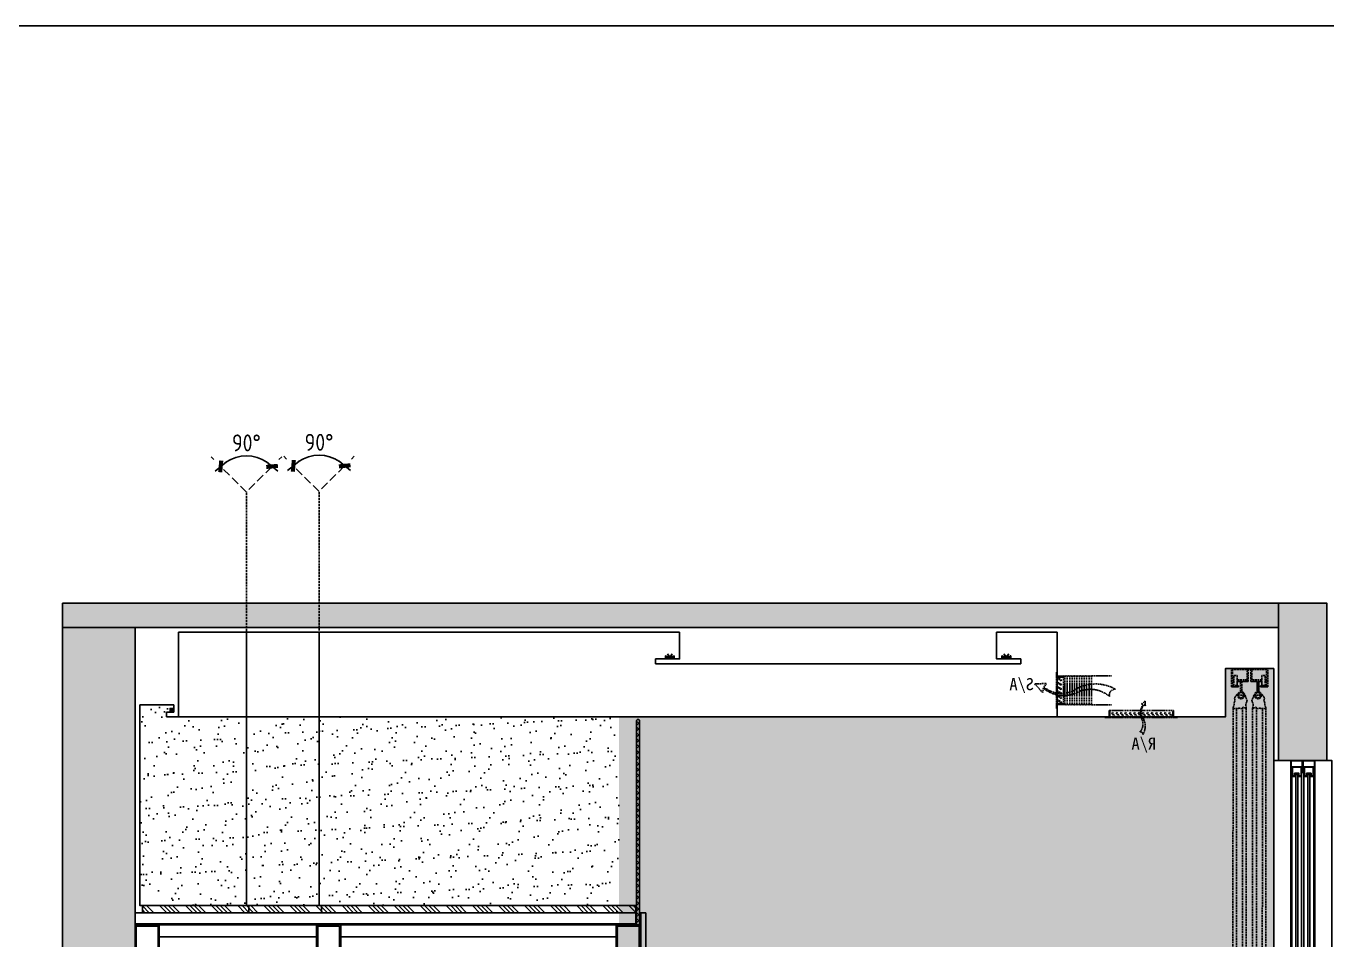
# Model space of a CAD drawing. Header units: millimetres. Extents: x -94739 to 67223, y -48947 to 34737.
# Drawn here: x -84294 to -78918, y -44950 to -41171 of the extents above; entities that cross this region are included whole.
import ezdxf

# ---------------------------------------------------------------- set-up
doc = ezdxf.new("R2010")
doc.units = ezdxf.units.MM
doc.set_wipeout_variables(frame=1)
for name, pattern in [('CENTER2', [28.575, 19.05, -3.175, 3.175, -3.175]), ('DASH', [0.35, 0.25, -0.1]), ('M-HIDDEN', [1.875, 1.25, -0.625])]:
    doc.linetypes.add(name, pattern=pattern)
doc.layers.get('Defpoints').update_dxf_attribs({"color": 250})
for name, color, linetype in [('!PboDT-填充', 250, 'Continuous'), ('!PboDT-填充(点)', 33, 'Continuous'), ('!PboDT-看线', 30, 'Continuous'), ('!PboDT-细线', 134, 'Continuous'), ('!PboEL-灯具', 22, 'Continuous'), ('DOTE', 136, 'CENTER2'), ('DT-常规填充', 250, 'Continuous'), ('DT-深灰填充', 251, 'Continuous'), ('DT-通用', 200, 'Continuous'), ('EL-DIM', 50, 'Continuous'), ('EL-通用', 200, 'Continuous'), ('TEXT', 50, 'Continuous')]:
    doc.layers.add(name, color=color, linetype=linetype)
doc.styles.add('CCD-DIM', font='archs.shx')
doc.styles.add('SYC-S', font='', dxfattribs={"width": 0.8})
doc.styles.get('SYC-S').set_extended_font_data('SimSun')
doc.dimstyles.new('CCD_DIM_40', dxfattribs={"dimscale": 40, "dimtxt": 2.5, "dimasz": 1, "dimexe": 2, "dimexo": 1.5, "dimgap": 0.6, "dimtad": 1, "dimdec": 0, "dimzin": 12, "dimdsep": 46, "dimtxsty": 'CCD-DIM', "dimblk": 'CCD_Dimension_Tick', "dimcen": 0.125, "dimclrd": 44, "dimclre": 44, "dimclrt": 50, "dimadec": 0, "dimazin": 0, "dimtfac": 1, "dimtdec": 0, "dimtix": 1, "dimtmove": 2, "dimatfit": 3, "dimldrblk": 'CCD_Leader_Dot', "dimfxl": 1, "dimtvp": 1, "dimtolj": 1, "dimtzin": 0, "dimarcsym": 0})

# ---------------------------------------------------------------- blocks, each defined once
blk = doc.blocks.new('*U155')
at = {"layer": 'DT-深灰填充'}
blk.add_hatch(color=256, dxfattribs=at).paths.add_polyline_path([(0, -100), (5025, -100), (5025, 0), (0, 0)])
at = {"layer": 'DT-通用', "color": 200, "ltscale": 10}
blk.add_lwpolyline([(0, -100), (5025, -100), (5025, 0), (0, 0)], close=True, dxfattribs=at)
blk = doc.blocks.new('*U150')
at = {"layer": 'DT-深灰填充'}
blk.add_hatch(color=256, dxfattribs=at).paths.add_polyline_path([(0, -650), (200, -650), (200, 0), (0, 0)])
at = {"layer": 'DT-通用', "color": 200, "ltscale": 10}
blk.add_lwpolyline([(0, -650), (200, -650), (200, 0), (0, 0)], close=True, dxfattribs=at)
blk = doc.blocks.new('*U158')
at = {"color": 8, "lineweight": -3}
for p, q in [((0, 2850), (0, 10)), ((100, 2850), (100, 10)), ((5, 51), (5, 2834)), ((45, 51), (45, 2834)), ((55, 51), (55, 2834)), ((95, 51), (95, 2834))]:
    blk.add_line(p, q, dxfattribs=at)
at = {"color": 136, "lineweight": -3}
for p, q in [((21, 43), (21, 2842)), ((29, 43), (29, 2842)), ((71, 43), (71, 2842)), ((79, 43), (79, 2842)), ((20, 22), (18, 22)), ((20, 16), (18, 16)), ((21, 43), (29, 43)), ((30, 22), (32, 22)), ((30, 16), (32, 16)), ((70, 22), (68, 22)), ((70, 16), (68, 16)), ((79, 43), (71, 43)), ((80, 22), (82, 22)), ((80, 16), (82, 16))]:
    blk.add_line(p, q, dxfattribs=at)
at = {"color": 4, "lineweight": -3}
for points in [[(2, 2850), (0, 2850), (0, 2900), (50, 2900), (50, 2850), (48, 2850), (48, 2898), (2, 2898), (2, 2850)], [(98, 2850), (100, 2850), (100, 2900), (50, 2900), (50, 2850), (52, 2850), (52, 2898), (98, 2898), (98, 2850)], [(50, 0), (0, 0), (0, 10), (3, 10), (3, 3), (50, 3)], [(50, 0), (100, 0), (100, 10), (97, 10), (97, 3), (50, 3)]]:
    blk.add_lwpolyline(points, dxfattribs=at)
at = {"color": 136, "lineweight": -3}
for points in [[(32, 2834), (32, 2845), (18, 2845), (18, 2834), (5, 2834), (5, 2874), (45, 2874), (45, 2834), (32, 2834)], [(68, 2834), (68, 2845), (82, 2845), (82, 2834), (95, 2834), (95, 2874), (55, 2874), (55, 2834), (68, 2834)], [(29, 2842), (21, 2842)], [(71, 2842), (79, 2842)], [(18, 11), (18, 31), (32, 31), (32, 11), (45, 11), (45, 51), (32, 51), (32, 40), (18, 40), (18, 51), (5, 51), (5, 11), (18, 11)], [(34, 49), (34, 38), (16, 38), (16, 49), (7, 49), (7, 13), (16, 13), (16, 33), (34, 33), (34, 13), (43, 13), (43, 49), (34, 49)], [(22, 11), (20, 11), (20, 27), (22, 27)], [(28, 27), (30, 27), (30, 11), (28, 11)], [(82, 11), (82, 31), (68, 31), (68, 11), (55, 11), (55, 51), (68, 51), (68, 40), (82, 40), (82, 51), (95, 51), (95, 11), (82, 11)], [(66, 49), (66, 38), (84, 38), (84, 49), (93, 49), (93, 13), (84, 13), (84, 33), (66, 33), (66, 13), (57, 13), (57, 49), (66, 49)], [(72, 27), (70, 27), (70, 11), (72, 11)], [(78, 11), (80, 11), (80, 27), (78, 27)]]:
    blk.add_lwpolyline(points, dxfattribs=at)
for points in [[(34, 2836), (34, 2847), (16, 2847), (16, 2836), (7, 2836), (7, 2872), (43, 2872), (43, 2836)], [(66, 2836), (66, 2847), (84, 2847), (84, 2836), (93, 2836), (93, 2872), (57, 2872), (57, 2836)]]:
    blk.add_lwpolyline(points, close=True, dxfattribs=at)
at = {"color": 4, "lineweight": -3}
for points in [[(23, 11, -1), (27, 11), (27, 6), (45, 6), (45, 3), (5, 3), (5, 6), (23, 6)], [(77, 11, 1), (73, 11), (73, 6), (55, 6), (55, 3), (95, 3), (95, 6), (77, 6)]]:
    blk.add_lwpolyline(points, format="xyb", close=True, dxfattribs=at)
at = {"color": 136, "lineweight": -3}
for centre, start, end in [((25, 27), 180, 0), ((25, 11), 0, 180), ((75, 27), 180, 0), ((75, 11), 0, 180)]:
    blk.add_arc(centre, 3, start, end, dxfattribs=at)
blk = doc.blocks.new('1235AGVDFGDFG')
at = {"color": 251, "linetype": 'DASH', "ltscale": 20}
for p, q in [((280, 26.9), (20, 26.9)), ((280, -3), (20, -3))]:
    blk.add_line(p, q, dxfattribs=at)
at = {"color": 136, "linetype": 'DASH', "ltscale": 20}
blk.add_lwpolyline([(133.1, 46.2), (133.7, 66), (148.7, 52.7), (141.4, 51.1, -0.292635), (148.5, -6.9, 0.303913), (155.3, -62.4, 0.514477), (143, -72.8, -0.247711), (140.8, -8.4, 0.335018), (139.7, 50.3)], format="xyb", close=True, dxfattribs=at)
at = {"color": 136, "linetype": 'M-HIDDEN', "ltscale": 20}
for points in [[(20, 26.9), (17, 26.9), (17, 0), (0, 0), (0, -3), (20, -3), (20, 26.9)], [(280, 26.9), (283, 26.9), (283, 0), (300, 0), (300, -3), (280, -3), (280, 26.9)]]:
    blk.add_lwpolyline(points, dxfattribs=at)
at = {"color": 251, "linetype": 'DASH', "ltscale": 20}
for points in [[(33.1, 18.7), (35.7, 17.2), (25.7, -0.1), (23.1, 1.4)], [(51.3, 18.7), (53.9, 17.2), (43.9, -0.1), (41.3, 1.4)], [(69.5, 18.7), (72.1, 17.2), (62.1, -0.1), (59.5, 1.4)], [(87.6, 18.7), (90.2, 17.2), (80.2, -0.1), (77.6, 1.4)], [(105.8, 18.7), (108.4, 17.2), (98.4, -0.1), (95.8, 1.4)], [(123.9, 18.7), (126.5, 17.2), (116.5, -0.1), (113.9, 1.4)], [(142.1, 18.7), (144.7, 17.2), (134.7, -0.1), (132.1, 1.4)], [(160.2, 18.7), (162.8, 17.2), (152.8, -0.1), (150.2, 1.4)], [(178.4, 18.7), (181, 17.2), (171, -0.1), (168.4, 1.4)], [(196.6, 18.7), (199.2, 17.2), (189.2, -0.1), (186.6, 1.4)], [(214.7, 18.7), (217.3, 17.2), (207.3, -0.1), (204.7, 1.4)], [(232.9, 18.7), (235.5, 17.2), (225.5, -0.1), (222.9, 1.4)], [(251, 18.7), (253.6, 17.2), (243.6, -0.1), (241, 1.4)], [(269.2, 18.7), (271.8, 17.2), (261.8, -0.1), (259.2, 1.4)]]:
    blk.add_lwpolyline(points, close=True, dxfattribs=at)
at = {"layer": 'TEXT', "color": 50, "style": 'SYC-S'}
blk.add_text('R/A', height=50, dxfattribs=at).set_placement((88.4, -135.2))
blk = doc.blocks.new('*U156')
at = {"color": 3}
blk.add_lwpolyline([(0, 1160), (0, 30), (-10, 30), (-10, 0)], dxfattribs=at)
blk = doc.blocks.new('*U157')
at = {"color": 3}
blk.add_lwpolyline([(0, 860), (0, 30), (-10, 30), (-10, 0)], dxfattribs=at)
blk = doc.blocks.new('*U144')
for p, q in [((-6, -13), (6, -13)), ((-6, -15), (6, -15)), ((-4.5, -7.2), (4.5, -7.2)), ((0, -11.8), (0, -2.7))]:
    blk.add_line(p, q)
blk.add_lwpolyline([(-7.5, -15), (-7.5, 0), (7.5, 0), (7.5, -15), (6, -15), (6, -1.5), (-6, -1.5), (-6, -15)], close=True)
blk.add_circle((0, -7.2), 2.7)
blk = doc.blocks.new('*U149')
at = {"layer": 'DT-常规填充'}
h = blk.add_hatch(dxfattribs=at)
h.set_pattern_fill('钢筋混凝土', color=256, scale=10, style=0, pattern_type=2)
h.set_pattern_definition([(45, (-189099.607, 178096.64), (-35.355339, 35.355339), []), (50, (-189099.61, 178096.64), (71.726018, -6.275213), [7.5, -82.5]), (355, (-189099.61, 178096.64), (-13.875133, 75.219213), [6, -66]), (100.4514, (-189093.63, 178096.12), (57.850938, 68.943954), [6.37402, -70.114211]), (46.1842, (-189099.61, 178116.64), (106.724105, -16.5519), [11.25, -123.75]), (96.6356, (-189090.71, 178115.26), (93.46627, 97.411787), [9.56103, -105.1713]), (351.1842, (-189099.61, 178116.64), (93.466195, 97.41186), [9, -99]), (21, (-189089.61, 178111.64), (59.690705, -40.261889), [7.5, -82.5]), (326, (-189089.61, 178111.64), (24.331533, 72.515005), [6, -66]), (71.4514, (-189084.63, 178108.29), (84.022263, 32.25305), [6.37402, -70.114211]), (37.5, (-189099.607, 178096.642), (1.2159855, 33.2893854), [0.5, -65.2, 0.5, -67, 0.5, -66.25]), (7.5, (-189099.607, 178096.642), (26.3069537, 39.441171), [0.5, -38.2, 0.5, -63.7, 0.5, -25.25]), (327.5, (-189121.907, 178096.642), (53.3822436, -2.2554872), [0.5, -25, 0.5, -78, 0.5, -103.5]), (317.5, (-189131.907, 178096.64), (58.318617, 10.010498), [0.5, -32.5, 0.5, -51.8, 0.5, -73.5])])
h.paths.add_polyline_path([(-3500, 300), (0, 300), (0, 0), (-3500, 0)])
at = {"layer": 'DT-通用', "color": 200, "ltscale": 10}
blk.add_lwpolyline([(-3500, 300), (0, 300), (0, 0), (-3500, 0)], close=True, dxfattribs=at)
blk = doc.blocks.new('A$C380676EE')
at = {"color": 16}
for p, q in [((-9, 0), (-9, 6)), ((-9, 6), (-8, 6)), ((9, 0), (-9, 0)), ((8, 1), (-8, 1)), ((8, 6), (9, 6)), ((9, 6), (9, 0))]:
    blk.add_line(p, q, dxfattribs=at)
at = {"color": 8}
for p, q in [((-1.9, 6.1), (-4.9, 10.6)), ((1.9, 6.1), (4.9, 10.6))]:
    blk.add_line(p, q, dxfattribs=at)
at = {"color": 16}
for points in [[(-8, 6), (-7.5, 4.5), (-8, 4.5), (-8, 3.5), (-7.5, 3.5), (-7.5, 2.5), (-8, 2.5), (-8, 1)], [(8, 6), (7.5, 4.5), (8, 4.5), (8, 3.5), (7.5, 3.5), (7.5, 2.5), (8, 2.5), (8, 1)]]:
    blk.add_lwpolyline(points, dxfattribs=at)
at = {"color": 8}
for points in [[(8, 4.5), (-8, 4.5), (-8, 3.5), (8, 3.5)], [(5, 5.5), (-5, 5.5), (-5, 4.5), (5, 4.5)]]:
    blk.add_lwpolyline(points, close=True, dxfattribs=at)
blk = doc.blocks.new('海龙_07245003')
h = blk.add_hatch()
h.set_pattern_fill('ANSI32', color=250, scale=5, style=0)
h.set_pattern_definition([(45, (43918.13, 180120.193), (-33.67596, 33.67596), []), (45, (43940.58, 180120.193), (-33.67596, 33.67596), [])])
h.paths.add_polyline_path([(-45, 45), (45, 45), (45, -45), (-45, -45)], flags=16)
h.paths.add_polyline_path([(-50, 50), (50, 50), (50, -50), (-50, -50)])
at = {"color": 251}
for points in [[(-50, 50), (50, 50), (50, -50), (-50, -50)], [(-45, 45), (45, 45), (45, -45), (-45, -45)]]:
    blk.add_lwpolyline(points, close=True, dxfattribs=at)
blk = doc.blocks.new('海龙_08146249')
at = {"color": 3}
blk.add_line((2544.5, -321.9, 1.3), (2570, -321.9, 1.3), dxfattribs=at)
at = {"color": 3, "elevation": 1.3}
for points in [[(2550, -321.8), (2550, -471.9), (459.9, -471.9)], [(2570, -321.9), (2570, -491.9), (459.9, -491.9)]]:
    blk.add_lwpolyline(points, dxfattribs=at)
at = {"color": 160, "ltscale": 20, "elevation": 1.3}
blk.add_lwpolyline([(2532.5, -321.9), (459.9, -321.9)], dxfattribs=at)
at = {"color": 251, "elevation": 1.3}
blk.add_lwpolyline([(2529, -366.9), (459.9, -366.9)], dxfattribs=at)
for points in [[(1210, -421.9), (559.9, -421.9), (559.9, -371.9), (1210, -371.9)], [(2448, -421.9), (1310, -421.9), (1310, -371.9), (2448, -371.9)]]:
    blk.add_lwpolyline(points, close=True, dxfattribs=at)
at = {"xscale": -1}
for p in [(509.9, -421.9, 1.3), (1260, -421.9, 1.3), (2498, -421.9, 1.3)]:
    blk.add_blockref('海龙_07245003', p, dxfattribs=at)
blk = doc.blocks.new('海龙_06251419')
at = {"layer": '!PboDT-填充'}
h = blk.add_hatch(dxfattribs=at)
h.set_pattern_fill('ANSI34', color=250, scale=0.5)
h.set_pattern_definition([(45, (-644.18, -282.5), (-6.73519, 6.73519), []), (45, (-641.935, -282.5), (-6.73519, 6.73519), []), (45, (-639.69, -282.5), (-6.73519, 6.73519), []), (45, (-637.4445, -282.5), (-6.73519, 6.73519), [])])
h.paths.add_polyline_path([(-9.5, -227.5), (-7.5, -227.5), (-7.5, -280.5), (7.5, -280.5), (7.5, -227.5), (9.5, -227.5), (9.5, -282.5), (-9.5, -282.5)])
h = blk.add_hatch(dxfattribs=at)
h.set_pattern_fill('AR-SAND', color=250, scale=0.05)
h.set_pattern_definition([(37.5, (-647.6797, -223.5378), (-0.0800016, 2.447066), [0, -1.9304, 0, -2.159, 0, -2.06375]), (7.5, (-647.6797, -223.5378), (2.247616, 3.584126), [0, -1.0414, 0, -1.7399, 0, -0.66675]), (327.5, (-649.2418, -223.5378), (3.954962, 0.007186), [0, -0.635, 0, -2.286, 0, -2.9845]), (317.5, (-649.2418, -223.5378), (3.817782, 1.114647), [0, -0.3175, 0, -1.4986, 0, -1.7145])])
edge = h.paths.add_edge_path()
edge.add_arc((-8.5, -223.2), 2.55, 293.6044, 351.5627)
edge.add_line((-6, -223.5), (-6, -279))
edge.add_line((-6, -279), (6, -279))
edge.add_line((6, -279), (6, -225.5))
edge.add_arc((8.5, -225.2), 2.55, 188.4373, 246.4762)
edge.add_line((7.5, -227.5), (7.5, -280.5))
edge.add_line((7.5, -280.5), (-7.5, -280.5))
edge.add_line((-7.5, -280.5), (-7.5, -225.5))
at = {"layer": '!PboDT-填充(点)'}
h = blk.add_hatch(dxfattribs=at)
h.set_pattern_fill('!PYH_GALSSC', color=251, scale=12, angle=270, style=0, pattern_type=2)
h.set_pattern_definition([(315, (6, 357.5), (11.9999, 11.9999), []), (45, (6, 357.5), (-11.9999, 11.9999), [])])
edge = h.paths.add_edge_path()
edge.add_arc((1, 567.5), 5, 0, 90)
edge.add_line((1, 572.5), (-1, 572.5))
edge.add_arc((-1, 567.5), 5, 90, 180)
edge.add_line((-6, 567.5), (-6, -279))
edge.add_line((-6, -279), (6, -279))
edge.add_line((6, -279), (6, 567.5))
at = {"layer": '!PboDT-看线', "color": 136}
blk.add_line((6, -279), (-6, -279), dxfattribs=at)
blk.add_lwpolyline([(6, -279), (6, 567.5, 0.414214), (1, 572.5), (-1, 572.5, 0.414214), (-6, 567.5), (-6, -279)], format="xyb", dxfattribs=at)
at = {"layer": '!PboDT-细线'}
blk.add_lwpolyline([(7.5, -227.5), (7.5, -280.5), (-7.5, -280.5), (-7.5, -227.5), (-9.5, -227.5), (-9.5, -282.5), (9.5, -282.5), (9.5, -227.5)], close=True, dxfattribs=at)
blk.add_lwpolyline([(7.5, -227.5), (7.5, -280.5), (-7.5, -280.5), (-7.5, -227.5), (-9.5, -227.5), (-9.5, -282.5), (9.5, -282.5), (9.5, -227.5)], close=True, dxfattribs=at)
for centre, start, end in [((-8.5, -225.2), 293.5238, 351.5627), ((-8.5, -225.2), 293.5238, 351.5627), ((8.5, -225.2), 188.4373, 246.4762), ((8.5, -225.2), 188.4373, 246.4762)]:
    blk.add_arc(centre, 2.55, start, end, dxfattribs=at)
blk = doc.blocks.new('*U369')
h = blk.add_hatch()
h.set_pattern_fill('ANSI34', color=250, scale=4, angle=180)
h.set_pattern_definition([(225, (9511.79, 34955.12), (53.88154, -53.88154), []), (225, (9493.83, 34955.12), (53.88154, -53.88154), []), (225, (9475.87, 34955.12), (53.88154, -53.88154), []), (225, (9457.91, 34955.12), (53.88154, -53.88154), [])])
h.paths.add_polyline_path([(0, 30), (2039, 30), (2039, 0), (0, 0)])
at = {"color": 136}
blk.add_line((0, 30), (2039, 30), dxfattribs=at)
at = {"layer": 'DT-通用', "color": 250, "ltscale": 10}
blk.add_lwpolyline([(0, 30), (2039, 30), (2039, 0), (0, 0)], close=True, dxfattribs=at)
blk = doc.blocks.new('*U88')
at = {"color": 251, "linetype": 'DASH', "ltscale": 30, "extrusion": (0, 0, -1)}
for p, q in [((-2150558.4, 126995.7), (-2150558.4, 127071.3)), ((-2150528.4, 126995.7), (-2150558.4, 126995.7)), ((-2150521.4, 127017.9), (-2150534.7, 127017.9)), ((-2150534.7, 127017.9), (-2150534.7, 127000.1)), ((-2150534.7, 127000.1), (-2150528.4, 127000.1)), ((-2150528.4, 127000.1), (-2150528.4, 126995.7)), ((-2150521.4, 126975.4), (-2150521.4, 127017.9)), ((-2150515.3, 127017.9), (-2150515.3, 126975.4)), ((-2150488.6, 127017.9), (-2150515.3, 127017.9)), ((-2150451.4, 127017.9), (-2150478.6, 127017.9)), ((-2150451.4, 126975.4), (-2150451.4, 127017.9)), ((-2150432.5, 127017.9), (-2150445.3, 127017.9)), ((-2150445.3, 127017.9), (-2150445.3, 126975.4)), ((-2150438.4, 126995.7), (-2150438.4, 127000.1)), ((-2150438.4, 127000.1), (-2150432.5, 127000.1)), ((-2150408.4, 126995.7), (-2150438.4, 126995.7)), ((-2150432.5, 127000.1), (-2150432.5, 127017.9))]:
    blk.add_line(p, q, dxfattribs=at)
at = {"color": 251, "linetype": 'DASH', "ltscale": 30}
for p, q in [((-2150558.4, 127071.3), (-2150408.4, 127071.3)), ((-2150412.8, 127066.8), (-2150553.9, 127066.8)), ((-2150553.9, 127066.8), (-2150553.9, 127000.1)), ((-2150548.2, 127001.1), (-2150548.2, 127043.2)), ((-2150548.2, 127043.2), (-2150534.7, 127043.2)), ((-2150534.7, 127043.2), (-2150534.7, 127001.1)), ((-2150493.6, 127024.3), (-2150493.6, 127066.8)), ((-2150488.6, 127017.9), (-2150488.6, 127066.8)), ((-2150478.6, 127017.9), (-2150478.6, 127066.8)), ((-2150473.6, 127024.3), (-2150473.6, 127066.8)), ((-2150419.1, 127043.2), (-2150432.5, 127043.2)), ((-2150432.5, 127043.2), (-2150432.5, 127001.1)), ((-2150419.1, 127001.1), (-2150419.1, 127043.2)), ((-2150412.8, 127000.1), (-2150412.8, 127066.8)), ((-2150408.4, 126995.7), (-2150408.4, 127071.3)), ((-2150558.4, 126995.7), (-2150528.4, 126995.7)), ((-2150553.9, 127000.1), (-2150528.4, 127000.1)), ((-2150548.2, 127024.3), (-2150551.2, 127024.3)), ((-2150551.2, 127024.3), (-2150551.2, 127017.9)), ((-2150551.2, 127017.9), (-2150548.2, 127017.9)), ((-2150534.7, 127001.1), (-2150548.2, 127001.1)), ((-2150531.3, 127024.3), (-2150534.7, 127024.3)), ((-2150534.7, 127017.9), (-2150531.3, 127017.9)), ((-2150531.3, 127017.9), (-2150531.3, 127024.3)), ((-2150493.6, 127024.3), (-2150531.3, 127024.3)), ((-2150531.3, 127017.9), (-2150488.6, 127017.9)), ((-2150528.4, 127000.1), (-2150528.4, 126995.7)), ((-2150521.4, 126975.4), (-2150521.4, 127017.9)), ((-2150515.3, 127017.9), (-2150515.3, 126975.4)), ((-2150478.6, 127017.9), (-2150435.9, 127017.9)), ((-2150432.5, 127024.3), (-2150473.6, 127024.3)), ((-2150451.4, 127017.9), (-2150451.4, 126975.4)), ((-2150445.3, 126975.4), (-2150445.3, 127017.9)), ((-2150438.4, 127000.1), (-2150438.4, 126995.7)), ((-2150438.4, 127000.1), (-2150412.8, 127000.1)), ((-2150438.4, 126995.7), (-2150408.4, 126995.7)), ((-2150435.9, 127017.9), (-2150435.9, 127024.3)), ((-2150435.9, 127024.3), (-2150432.5, 127024.3)), ((-2150432.5, 127017.9), (-2150435.9, 127017.9)), ((-2150432.5, 127001.1), (-2150419.1, 127001.1)), ((-2150419.1, 127024.3), (-2150416, 127024.3)), ((-2150416, 127017.9), (-2150419.1, 127017.9)), ((-2150416, 127024.3), (-2150416, 127017.9)), ((-2150551.3, 126908.6), (-2150554.1, 123804.6)), ((-2150538.9, 123818.6), (-2150537.2, 126906.2)), ((-2150514.2, 123814.8), (-2150512.6, 126904.6)), ((-2150496.8, 126906.9), (-2150497.7, 123794.6)), ((-2150470.5, 126906.9), (-2150473, 123794.6)), ((-2150456.5, 123814.8), (-2150454.7, 126904.6)), ((-2150431.8, 123818.6), (-2150430.1, 126906.2)), ((-2150415.9, 126908.6), (-2150416.6, 123804.6))]:
    blk.add_line(p, q, dxfattribs=at)
for centre, radius in [((-2150518.4, 126961.1), 14.6), ((-2150448.4, 126961.1), 14.6), ((-2150518.4, 126961.1), 10.9), ((-2150448.4, 126961.1), 10.9)]:
    blk.add_circle(centre, radius, dxfattribs=at)
for points, knots in [([(-2150494.8, 126934.8), (-2150494.8, 126934.8), (-2150494.8, 126934.8), (-2150494.8, 126934.8), (-2150492.6, 126940.3), (-2150498.9, 126948.6), (-2150501.6, 126966.2), (-2150509, 126962.2), (-2150513.1, 126959.5), (-2150518.9, 126961.9), (-2150525.2, 126961), (-2150533.4, 126968.1), (-2150540.7, 126957.3), (-2150545.1, 126950.5), (-2150545.1, 126945.3), (-2150542, 126938.7), (-2150548.4, 126929.9), (-2150546, 126919.1), (-2150555.5, 126903.7), (-2150544, 126906.7), (-2150538, 126906.6), (-2150531.6, 126905), (-2150523.6, 126910.4), (-2150508.6, 126899.9), (-2150513.1, 126917.2), (-2150493.5, 126900.3), (-2150500.8, 126921.1), (-2150497.3, 126928.4), (-2150494.8, 126934.8)], [0, 0, 0, 0, 1.835278, 3.670556, 7.341111, 14.682223, 25.969426, 29.328329, 33.21309, 37.68712, 43.616958, 48.745894, 60.873923, 66.038543, 69.713647, 73.170756, 83.783763, 91.674972, 103.205928, 109.372101, 112.792567, 119.300362, 124.280225, 136.669425, 140.771132, 152.776603, 159.432608, 176.570694, 176.570694, 176.570694, 176.570694]), ([(-2150472.5, 126934.8), (-2150472.5, 126934.8), (-2150472.5, 126934.8), (-2150472.5, 126934.8), (-2150474.6, 126940.3), (-2150468.4, 126948.6), (-2150465.6, 126966.2), (-2150458.2, 126962.2), (-2150454.2, 126959.5), (-2150448.4, 126961.9), (-2150442.1, 126961), (-2150433.8, 126968.1), (-2150426.5, 126957.3), (-2150422.2, 126950.5), (-2150422.1, 126945.3), (-2150425.3, 126938.7), (-2150418.9, 126929.9), (-2150421.2, 126919.1), (-2150411.8, 126903.7), (-2150423.2, 126906.7), (-2150429.2, 126906.6), (-2150435.6, 126905), (-2150443.7, 126910.4), (-2150458.6, 126899.9), (-2150454.1, 126917.2), (-2150473.8, 126900.3), (-2150466.5, 126921.1), (-2150470, 126928.4), (-2150472.5, 126934.8)], [0, 0, 0, 0, 1.835278, 3.670556, 7.341111, 14.682223, 25.969426, 29.328329, 33.21309, 37.68712, 43.616958, 48.745894, 60.873923, 66.038543, 69.713647, 73.170756, 83.783763, 91.674972, 103.205928, 109.372101, 112.792567, 119.300362, 124.280225, 136.669425, 140.771132, 152.776603, 159.432608, 176.570694, 176.570694, 176.570694, 176.570694]), ([(-2150554.1, 123804.6), (-2150550, 123802.8), (-2150542.5, 123798.8), (-2150538.4, 123811.1), (-2150540.8, 123824.3), (-2150505.1, 123820), (-2150520.3, 123799), (-2150503, 123792.2), (-2150498.3, 123794.2), (-2150497.7, 123794.6)], [51.80162, 51.80162, 51.80162, 51.80162, 59.441754, 69.830235, 72.869672, 89.999661, 102.77987, 113.66008, 115.571995, 115.571995, 115.571995, 115.571995]), ([(-2150416.6, 123804.6), (-2150420.7, 123802.8), (-2150428.1, 123798.8), (-2150432.3, 123811.1), (-2150429.9, 123824.3), (-2150465.6, 123820), (-2150450.3, 123799), (-2150467.6, 123792.2), (-2150472.3, 123794.2), (-2150473, 123794.6)], [51.80162, 51.80162, 51.80162, 51.80162, 59.441754, 69.830235, 72.869672, 89.999661, 102.77987, 113.66008, 115.571995, 115.571995, 115.571995, 115.571995])]:
    blk.add_open_spline(points, degree=3, knots=knots, dxfattribs=at)
blk = doc.blocks.new('CCD_Dimension_Tick')
at = {"color": 0, "linetype": 'ByBlock'}
for p, q in [((-1.09, 0), (0, 0)), ((0, 0), (1.09, 0))]:
    blk.add_line(p, q, dxfattribs=at)
at = {"color": 0, "linetype": 'Continuous', "const_width": 0.608}
blk.add_lwpolyline([(-0.61, -0.61), (0.61, 0.61)], dxfattribs=at)
blk = doc.blocks.new('*D287')
at = {"layer": 'Defpoints', "color": 0, "linetype": 'ByBlock', "transparency": 16777216}
for p in [(55.5, 207.1), (-149.3, 149.3, 0), (149.3, 149.3, 0), (0, 0, 0), (0, 0, 0)]:
    blk.add_point(p, dxfattribs=at)
at = {"layer": 'EL-DIM', "color": 44, "lineweight": -2, "transparency": 16777216}
for p, q in [((-191.8, 191.8), (-208.2, 208.2)), ((191.8, 191.8), (208.2, 208.2))]:
    blk.add_line(p, q, dxfattribs=at)
blk.add_arc((0, 0), 214.4, 55.70538, 124.29462, dxfattribs=at)
at = {"layer": 'EL-DIM', "color": 44, "linetype": 'ByBlock', "lineweight": -2, "transparency": 16777216, "xscale": 40, "yscale": 40, "zscale": 40}
for p, rotation in [((-151.6, 151.6), 219.6473101092126), ((151.6, 151.6), 320.3526898907928)]:
    blk.add_blockref('CCD_Dimension_Tick', p, dxfattribs=dict(at, rotation=rotation))
at = {"layer": 'EL-DIM', "color": 50, "linetype": 'ByBlock', "transparency": 16777216, "insert": (0, 290.5), "char_height": 100, "attachment_point": 5, "style": 'CCD-DIM'}
blk.add_mtext('\\A1;90°', dxfattribs=at)
blk = doc.blocks.new('CCD_Leader_Dot')
at = {"color": 0, "linetype": 'ByBlock'}
blk.add_line((-5, 0), (-10, 0), dxfattribs=at)
at = {"color": 0, "linetype": 'ByBlock', "const_width": 5}
blk.add_lwpolyline([(-2.5, 0, 1), (2.5, 0, 1)], format="xyb", close=True, dxfattribs=at)
blk = doc.blocks.new('*D289')
at = {"layer": 'Defpoints', "color": 0, "linetype": 'ByBlock', "transparency": 16777216}
for p in [(55.5, 207.1), (-149.3, 149.3, 0), (149.3, 149.3, 0), (0, 0, 0), (0, 0, 0)]:
    blk.add_point(p, dxfattribs=at)
at = {"layer": 'EL-DIM', "color": 44, "lineweight": -2, "transparency": 16777216}
for p, q in [((-191.8, 191.8), (-208.2, 208.2)), ((191.8, 191.8), (208.2, 208.2))]:
    blk.add_line(p, q, dxfattribs=at)
blk.add_arc((0, 0), 214.4, 55.70538, 124.29462, dxfattribs=at)
at = {"layer": 'EL-DIM', "color": 44, "linetype": 'ByBlock', "lineweight": -2, "transparency": 16777216, "xscale": 40, "yscale": 40, "zscale": 40}
for p, rotation in [((-151.6, 151.6), 219.6473101092126), ((151.6, 151.6), 320.3526898907928)]:
    blk.add_blockref('CCD_Dimension_Tick', p, dxfattribs=dict(at, rotation=rotation))
at = {"layer": 'EL-DIM', "color": 50, "linetype": 'ByBlock', "transparency": 16777216, "insert": (0, 290.5), "char_height": 100, "attachment_point": 5, "style": 'CCD-DIM'}
blk.add_mtext('\\A1;90°', dxfattribs=at)
blk = doc.blocks.new('*U89')
at = {"color": 50, "style": 'SYC-S'}
blk.add_text('S/A', height=50, dxfattribs=at).set_placement((146.3, 25.5))
at = {"linetype": 'DASH', "ltscale": 20}
blk.add_wipeout([(54, -50), (51, -50), (51, -33), (23.9, -33), (21.4, -35.5), (18.9, -33), (16.5, -35.5), (14, -33), (11.5, -35.5), (9, -33), (6.5, -35.5), (4, -33), (1.5, -35.5), (-1, -33), (-3.5, -35.5), (-6, -33), (-8.5, -35.5), (-11, -33), (-13.5, -35.5), (-16, -33), (-18.5, -35.5), (-21, -33), (-23.5, -35.5), (-26, -33), (-28.5, -35.5), (-31, -33), (-33.5, -35.5), (-36, -33), (-38.5, -35.5), (-41, -33), (-43.5, -35.5), (-46, -33), (-48.5, -35.5), (-51, -33), (-53.5, -35.5), (-56, -33), (-58.5, -35.5), (-61, -33), (-63.5, -35.5), (-66, -33), (-68.5, -35.5), (-71, -33), (-73.5, -35.5), (-76, -33), (-78.5, -35.5), (-81, -33), (-83.5, -35.5), (-86, -33), (-88.5, -35.5), (-91, -33), (-91, -33), (-90.9, 83), (-90.9, 83), (-88.4, 85.5), (-85.9, 83), (-83.4, 85.5), (-80.9, 83), (-78.5, 85.5), (-76, 83), (-73.5, 85.5), (-71, 83), (-68.5, 85.5), (-66, 83), (-63.5, 85.5), (-61, 83), (-58.5, 85.5), (-56, 83), (-53.5, 85.5), (-51, 83), (-48.5, 85.5), (-46, 83), (-43.5, 85.5), (-41, 83), (-38.5, 85.5), (-36, 83), (-33.5, 85.5), (-31, 83), (-28.5, 85.5), (-26, 83), (-23.5, 85.5), (-21, 83), (-18.5, 85.5), (-16, 83), (-13.5, 85.5), (-11, 83), (-8.5, 85.5), (-6, 83), (-3.5, 85.5), (-1, 83), (1.5, 85.5), (4, 83), (6.5, 85.5), (9, 83), (11.5, 85.5), (14, 83), (16.5, 85.5), (19, 83), (21.5, 85.5), (24, 83), (51, 83), (51, 100), (54, 100)], dxfattribs=at)
at = {"color": 251, "linetype": 'DASH', "ltscale": 20}
for p, q in [((-93.4, 85.5), (-173.2, 85.5)), ((-93.4, 85.5), (-90.9, 83)), ((-91, -33), (-90.9, 83)), ((-88.4, 85.5), (-90.9, 83)), ((-88.4, 85.5), (-85.9, 83)), ((-83.4, 85.5), (-85.9, 83)), ((-83.4, 85.5), (-80.9, 83)), ((-81, -33), (-80.9, 83)), ((-78.5, 85.5), (-80.9, 83)), ((-78.5, 85.5), (-76, 83)), ((-73.5, 85.5), (-76, 83)), ((-73.5, 85.5), (-71, 83)), ((-68.5, 85.5), (-71, 83)), ((-71, -33), (-71, 83)), ((-68.5, 85.5), (-66, 83)), ((-63.5, 85.5), (-66, 83)), ((-63.5, 85.5), (-61, 83)), ((-58.5, 85.5), (-61, 83)), ((-61, -33), (-61, 83)), ((-58.5, 85.5), (-56, 83)), ((-53.5, 85.5), (-56, 83)), ((-53.5, 85.5), (-51, 83)), ((-48.5, 85.5), (-51, 83)), ((-51, -33), (-51, 83)), ((-48.5, 85.5), (-46, 83)), ((-43.5, 85.5), (-46, 83)), ((-43.5, 85.5), (-41, 83)), ((-38.5, 85.5), (-41, 83)), ((-41, -33), (-41, 83)), ((-38.5, 85.5), (-36, 83)), ((-33.5, 85.5), (-36, 83)), ((-33.5, 85.5), (-31, 83)), ((-28.5, 85.5), (-31, 83)), ((-31, -33), (-31, 83)), ((-28.5, 85.5), (-26, 83)), ((-23.5, 85.5), (-26, 83)), ((-23.5, 85.5), (-21, 83)), ((-18.5, 85.5), (-21, 83)), ((-21, -33), (-21, 83)), ((-18.5, 85.5), (-16, 83)), ((-13.5, 85.5), (-16, 83)), ((-13.5, 85.5), (-11, 83)), ((-8.5, 85.5), (-11, 83)), ((-11, -33), (-11, 83)), ((-8.5, 85.5), (-6, 83)), ((-3.5, 85.5), (-6, 83)), ((-3.5, 85.5), (-1, 83)), ((1.5, 85.5), (-1, 83)), ((-1, -33), (-1, 83)), ((1.5, 85.5), (4, 83)), ((6.5, 85.5), (4, 83)), ((6.5, 85.5), (9, 83)), ((11.5, 85.5), (9, 83)), ((9, -33), (9, 83)), ((11.5, 85.5), (14, 83)), ((16.5, 85.5), (14, 83)), ((16.5, 85.5), (19, 83)), ((18.9, -33), (19, 83)), ((21.5, 85.5), (19, 83)), ((21.5, 85.5), (24, 83)), ((24.1, -30), (24.1, 80)), ((54, -30), (54, 80)), ((-93.4, -35.5), (-173.2, -35.5)), ((-93.4, -35.5), (-91, -33)), ((-88.5, -35.5), (-91, -33)), ((-88.5, -35.5), (-86, -33)), ((-83.5, -35.5), (-86, -33)), ((-83.5, -35.5), (-81, -33)), ((-78.5, -35.5), (-81, -33)), ((-78.5, -35.5), (-76, -33)), ((-73.5, -35.5), (-76, -33)), ((-73.5, -35.5), (-71, -33)), ((-68.5, -35.5), (-71, -33)), ((-68.5, -35.5), (-66, -33)), ((-63.5, -35.5), (-66, -33)), ((-63.5, -35.5), (-61, -33)), ((-58.5, -35.5), (-61, -33)), ((-58.5, -35.5), (-56, -33)), ((-53.5, -35.5), (-56, -33)), ((-53.5, -35.5), (-51, -33)), ((-48.5, -35.5), (-51, -33)), ((-48.5, -35.5), (-46, -33)), ((-43.5, -35.5), (-46, -33)), ((-43.5, -35.5), (-41, -33)), ((-38.5, -35.5), (-41, -33)), ((-38.5, -35.5), (-36, -33)), ((-33.5, -35.5), (-36, -33)), ((-33.5, -35.5), (-31, -33)), ((-28.5, -35.5), (-31, -33)), ((-28.5, -35.5), (-26, -33)), ((-23.5, -35.5), (-26, -33)), ((-23.5, -35.5), (-21, -33)), ((-18.5, -35.5), (-21, -33)), ((-18.5, -35.5), (-16, -33)), ((-13.5, -35.5), (-16, -33)), ((-13.5, -35.5), (-11, -33)), ((-8.5, -35.5), (-11, -33)), ((-8.5, -35.5), (-6, -33)), ((-3.5, -35.5), (-6, -33)), ((-3.5, -35.5), (-1, -33)), ((1.5, -35.5), (-1, -33)), ((1.5, -35.5), (4, -33)), ((6.5, -35.5), (4, -33)), ((6.5, -35.5), (9, -33)), ((11.5, -35.5), (9, -33)), ((11.5, -35.5), (14, -33)), ((16.5, -35.5), (14, -33)), ((16.5, -35.5), (18.9, -33)), ((21.4, -35.5), (18.9, -33)), ((21.4, -35.5), (23.9, -33))]:
    blk.add_line(p, q, dxfattribs=at)
at = {"color": 136, "linetype": 'M-HIDDEN', "ltscale": 20}
for points in [[(24.1, 80), (24.1, 83), (51, 83), (51, 100), (54, 100), (54, 80), (24.1, 80)], [(24.1, -30), (24.1, -33), (51, -33), (51, -50), (54, -50), (54, -30), (24.1, -30)]]:
    blk.add_lwpolyline(points, dxfattribs=at)
at = {"color": 251, "linetype": 'DASH', "ltscale": 20}
for points in [[(32.2, 66.9), (33.7, 64.3), (51, 74.3), (49.5, 76.9)], [(32.2, 48.7), (33.7, 46.1), (51, 56.1), (49.5, 58.7)], [(32.2, 30.5), (33.7, 27.9), (51, 37.9), (49.5, 40.5)], [(32.2, 12.4), (33.7, 9.8), (51, 19.8), (49.5, 22.4)], [(32.2, -5.8), (33.7, -8.4), (51, 1.6), (49.5, 4.2)], [(32.2, -23.9), (33.7, -26.5), (51, -16.5), (49.5, -13.9)]]:
    blk.add_lwpolyline(points, close=True, dxfattribs=at)
at = {"color": 136, "linetype": 'DASH', "ltscale": 20}
blk.add_lwpolyline([(95.7, 53.1), (143.1, 51.7), (111.2, 15.6), (107.2, 33.2, -0.292635), (-32, 16.2, 0.303913), (-165.4, -0.3, 0.514477), (-190.2, 29.3, -0.247711), (-35.5, 34.7, 0.335018), (105.4, 37.3)], format="xyb", close=True, dxfattribs=at)
blk = doc.blocks.new('*U286')
at = {"layer": 'DOTE', "color": 251, "linetype": 'DASH', "ltscale": 200}
blk.add_lwpolyline([(149.3, 149.3), (0, 0), (-149.3, 149.3)], dxfattribs=at)
at = {"layer": 'DOTE', "color": 251, "linetype": 'DASH', "ltscale": 50}
blk.add_lwpolyline([(0, -1416.9), (0, 0)], dxfattribs=at)
at = {"layer": 'EL-DIM', "linetype": 'ByBlock'}
dim = blk.add_angular_dim_2l(base=(55.5, 207.1, 0), line1=((149.3, 149.3), (0, 0)), line2=((0, 0), (-149.3, 149.3)), dimstyle='CCD_DIM_40', override={"dimrnd": 5, "dimzin": 8, "dimfxl": 2}, dxfattribs=at)
dim.commit()
dim.dimension.update_dxf_attribs({"geometry": '*D287', "text_midpoint": (0, 290.5, 0)})
blk = doc.blocks.new('*U288')
at = {"layer": 'DOTE', "color": 251, "linetype": 'DASH', "ltscale": 200}
blk.add_lwpolyline([(149.3, 149.3), (0, 0), (-149.3, 149.3)], dxfattribs=at)
at = {"layer": 'DOTE', "color": 251, "linetype": 'DASH', "ltscale": 50}
blk.add_lwpolyline([(0, -1451.2), (0, 0)], dxfattribs=at)
at = {"layer": 'EL-DIM', "linetype": 'ByBlock'}
dim = blk.add_angular_dim_2l(base=(55.5, 207.1, 0), line1=((149.3, 149.3), (0, 0)), line2=((0, 0), (-149.3, 149.3)), dimstyle='CCD_DIM_40', override={"dimrnd": 5, "dimzin": 8, "dimfxl": 2}, dxfattribs=at)
dim.commit()
dim.dimension.update_dxf_attribs({"geometry": '*D289', "text_midpoint": (0, 290.5, 0)})

msp = doc.modelspace()

# ---------------------------------------------------------------- hatches: boundary and pattern name
h = msp.add_hatch()
h.set_pattern_fill('AR-SAND', color=250, scale=2, angle=45)
h.paths.add_polyline_path([(-81842.8, -44027.9), (-79337.8, -44027.9), (-79337.8, -43827.9), (-79137.8, -43827.9), (-79137.7, -47067.9), (-81997.8, -47067.9), (-81997.8, -45007.9), (-81842.8, -45007.9)])
h = msp.add_hatch()
h.set_pattern_fill('AR-SAND', color=250, scale=2, angle=45)
h.set_pattern_definition([(82.5, (-35409.09, -178287.796), (-71.47627, 66.9507), [0, -77.216, 0, -86.36, 0, -82.55]), (52.5, (-35409.09, -178287.8), (-37.80219, 164.94657), [0, -41.656, 0, -69.596, 0, -26.67]), (12.5, (-35453.27, -178331.98), (111.659965, 112.06646), [0, -25.4, 0, -91.44, 0, -119.38]), (2.5, (-35453.27, -178331.98), (76.45622, 139.51016), [0, -12.7, 0, -59.944, 0, -68.58])])
h.paths.add_polyline_path([(-83372.7, -44027.9), (-83722.8, -44027.9), (-83722.8, -44007.9), (-83707.8, -44007.9), (-83707.8, -43992.9), (-83692.8, -43992.9), (-83692.8, -43977.9), (-83822.8, -43977.9), (-83822.8, -44807.9), (-83372.7, -44807.9)])
h = msp.add_hatch()
h.set_pattern_fill('AR-SAND', color=250, scale=2, angle=45)
h.set_pattern_definition([(82.5, (-14099.83, -4947.99), (-71.47627, 66.9507), [0, -77.216, 0, -86.36, 0, -82.55]), (52.5, (-14099.83, -4947.99), (-37.80219, 164.94657), [0, -41.656, 0, -69.596, 0, -26.67]), (12.5, (-14144.02, -4992.17), (111.659965, 112.06646), [0, -25.4, 0, -91.44, 0, -119.38]), (2.5, (-14144.02, -4992.17), (76.45622, 139.51016), [0, -12.7, 0, -59.944, 0, -68.58])])
h.paths.add_polyline_path([(-81842.8, -44027.9), (-83072.8, -44027.9), (-83072.8, -44807.9), (-81880.3, -44807.9), (-81880.3, -44837.9), (-81881.7, -44887.9), (-81866.8, -44887.9), (-81866.8, -44837.9), (-81862.8, -44837.9), (-81862.8, -44837.9), (-81842.8, -44837.9)])
h.paths.add_polyline_path([(-83072.8, -44027.9), (-83362.8, -44027.9), (-83362.8, -44807.9), (-83072.8, -44807.9)])

# ---------------------------------------------------------------- linework, layer by layer
at = {"color": 3}
for p, q in [((-83663.4, -43677.9), (-83663.4, -44027.9)), ((-80032.8, -43677.9), (-80282.8, -43677.9)), ((-83683.4, -43977.9), (-83822.8, -43977.9)), ((-83713.4, -44027.9), (-83713.4, -44007.9)), ((-83713.4, -44007.9), (-83683.4, -44007.9)), ((-83683.4, -44007.9), (-83683.4, -43977.9)), ((-83663.4, -44027.9), (-83713.4, -44027.9)), ((-83663.4, -44027.9), (-80032.8, -44027.9))]:
    msp.add_line(p, q, dxfattribs=at)
for points in [[(-83663.4, -43677.9), (-81592.9, -43677.9)], [(-81692.9, -43787.9), (-81592.9, -43787.9), (-81592.9, -43677.9)], [(-80182.8, -43787.9), (-80282.8, -43787.9), (-80282.8, -43677.9)], [(-81692.9, -43807.9), (-81692.9, -43807.9), (-81692.9, -43787.9)], [(-81692.9, -43807.9), (-80182.8, -43807.9)], [(-80182.8, -43807.9), (-80182.8, -43807.9), (-80182.8, -43787.9)]]:
    msp.add_lwpolyline(points, dxfattribs=at)
at = {"color": 251}
msp.add_lwpolyline([(-78897.9, -47107.9), (-79137.7, -47107.9), (-79137.9, -44207.9), (-78898.1, -44207.9)], close=True, dxfattribs=at)
at = {"layer": 'DT-通用', "ltscale": 300}
msp.add_lwpolyline([(-86859.9, -41170.9), (-74661.1, -41170.9), (-74661.1, -48946.9), (-86859.9, -48946.9)], close=True, dxfattribs=at)

# ---------------------------------------------------------------- block references
at = {"layer": '!PboEL-灯具', "xscale": -1, "rotation": 90}
msp.add_blockref('*U144', (-83698.4, -44000.4), dxfattribs=at)
at = {"xscale": -1}
for name, p in [('*U155', (-79117.8, -43557.9)), ('*U156', (-83382.9, -44837.9)), ('*U156', (-83082.8, -44837.9)), ('1235AGVDFGDFG', (-79535.3, -44027.9)), ('*U157', (-83822.8, -44837.9)), ('*U369', (-81773.8, -44837.9))]:
    msp.add_blockref(name, p, dxfattribs=at)
for name, p in [('*U150', (-79117.8, -43557.9)), ('*U158', (-79067.8, -47107.9)), ('海龙_08146249', (-84302.7, -44516, -1.3))]:
    msp.add_blockref(name, p)
at = {"xscale": -1, "rotation": 89.9999999999992}
msp.add_blockref('*U149', (-83842.8, -47157.9), dxfattribs=at)
at = {"yscale": 2, "zscale": 2}
for p, xscale in [((-81632.9, -43787.9), -2), ((-80242.8, -43787.9), 2)]:
    msp.add_blockref('A$C380676EE', p, dxfattribs=dict(at, xscale=xscale))
at = {"ltscale": 5}
msp.add_blockref('*U88', (2071245.6, -170899.2), dxfattribs=at)
at = {"color": 136, "ltscale": 300, "xscale": -1}
msp.add_blockref('海龙_06251419', (-81764.3, -44610.4), dxfattribs=at)
at = {"layer": 'EL-通用', "ltscale": 0.5, "xscale": 0.7000000000000001, "yscale": 0.7000000000000001, "zscale": 0.7000000000000001, "rotation": 359.9998479605043}
for name, p in [('*U288', (-83382.9, -43098.2)), ('*U286', (-83082.8, -43095.8))]:
    msp.add_blockref(name, p, dxfattribs=at)

# ---------------------------------------------------------------- next in the draw order: block references
at = {"xscale": -1}
msp.add_blockref('*U89', (-79981.9, -43942.9), dxfattribs=at)

# ---------------------------------------------------------------- next in the draw order: linework, layer by layer
at = {"color": 3}
msp.add_lwpolyline([(-80032.8, -43677.9), (-80032.8, -44027.9), (-79337.8, -44027.9), (-79337.8, -43827.9), (-79137.8, -43827.9), (-79137.8, -44207.9), (-79117.8, -44207.9)], dxfattribs=at)

doc.saveas('drawing.dxf')
